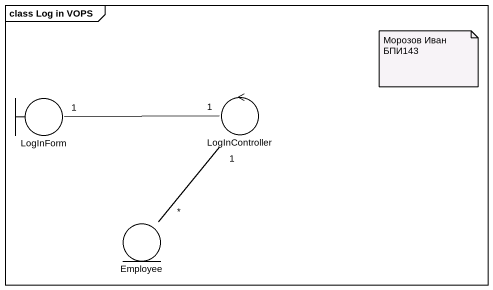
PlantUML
@startuml
mainframe class Log in VOPS
boundary LogInForm
control LogInController
entity Employee
LogInForm "1" -right- "1" LogInController
LogInController "1" -- "*" Employee
note as N1
  Морозов Иван
  БПИ143
end note
@enduml
